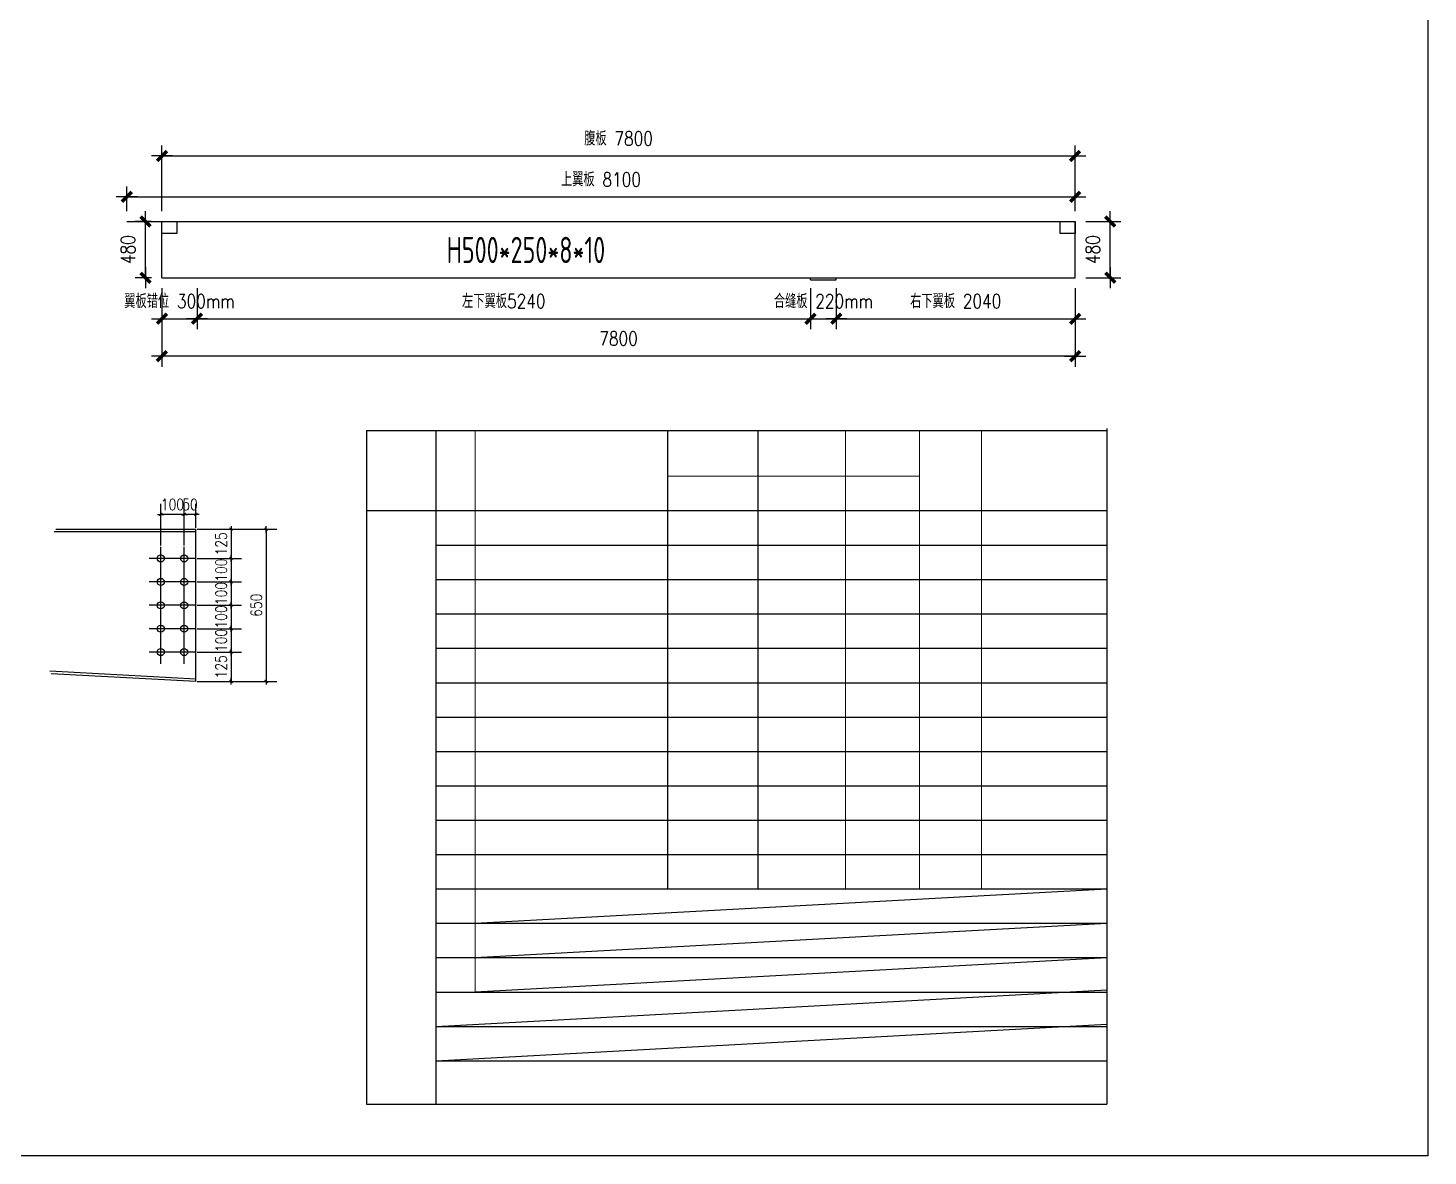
# Model space of a CAD drawing. Header units: millimetres. Extents: x 2287919 to 2522484, y -1845182 to -1736911.
# Drawn here: x 2492706 to 2504664, y -1838112 to -1828477 of the extents above; entities that cross this region are included whole.
import ezdxf

# ---------------------------------------------------------------- set-up
doc = ezdxf.new("R2010")
doc.units = ezdxf.units.MM
doc.header["$LTSCALE"] = 1000
doc.header["$PDMODE"] = 34
doc.layers.add('钢架', color=7, linetype='Continuous', lineweight=25)
doc.styles.add('DIM_FONT', font='simplex.shx', dxfattribs={"width": 0.8, "bigfont": 'hztxt.shx'})
doc.styles.add('TSSD_Label', font='Tssdeng.shx', dxfattribs={"width": 0.7, "bigfont": 'hztxt.shx'})
doc.dimstyles.new('WGH(1)', dxfattribs={"dimscale": 1.2, "dimtxt": 100, "dimasz": 0.5, "dimexe": 75, "dimexo": 75, "dimgap": 75, "dimtad": 1, "dimdec": 0, "dimzin": 0, "dimdsep": 46, "dimtxsty": 'DIM_FONT', "dimblk1": '_DIMX', "dimblk2": '_DIMX', "dimsah": 1, "dimcen": 0.09, "dimclrd": 3, "dimclre": 3, "dimclrt": 7, "dimadec": 0, "dimazin": 0, "dimtfac": 1, "dimtdec": 0, "dimtix": 1, "dimtmove": 2, "dimatfit": 3, "dimldrblk": '_DIMX', "dimfxl": 1, "dimtolj": 1, "dimtzin": 0, "dimarcsym": 0})

# ---------------------------------------------------------------- blocks, each defined once
blk = doc.blocks.new('_DIMX')
blk.add_line((-150, 0), (150, 0))
at = {"const_width": 50}
blk.add_lwpolyline([(-70, -70), (70, 70)], dxfattribs=at)
blk = doc.blocks.new('*D1370')
at = {"color": 3, "lineweight": -2}
for p, q in [((2493850, -1830040), (2493850, -1829480)), ((2501650, -1830040), (2501650, -1829480)), ((2493850.6, -1829570), (2501649.4, -1829570))]:
    blk.add_line(p, q, dxfattribs=at)
at = {"layer": 'Defpoints', "color": 0}
for p in [(2501650, -1829570), (2493850, -1830130), (2501650, -1830130)]:
    blk.add_point(p, dxfattribs=at)
at = {"color": 3, "lineweight": -2, "xscale": 0.6, "yscale": 0.6, "zscale": 0.6, "rotation": 180}
blk.add_blockref('_DIMX', (2493850, -1829570), dxfattribs=at)
at = {"color": 3, "lineweight": -2, "xscale": 0.6, "yscale": 0.6, "zscale": 0.6}
blk.add_blockref('_DIMX', (2501650, -1829570), dxfattribs=at)
at = {"color": 7, "insert": (2497750, -1829420), "char_height": 120, "attachment_point": 5, "style": 'DIM_FONT'}
blk.add_mtext('\\A1;腹板 7800', dxfattribs=at)
blk = doc.blocks.new('*D1371')
at = {"color": 3, "lineweight": -2}
for p, q in [((2493550, -1830040), (2493550, -1829830)), ((2493550.6, -1829920), (2501649.4, -1829920)), ((2501650, -1830040), (2501650, -1829830))]:
    blk.add_line(p, q, dxfattribs=at)
at = {"layer": 'Defpoints', "color": 0}
for p in [(2501650, -1829920), (2493550, -1830130), (2501650, -1830130)]:
    blk.add_point(p, dxfattribs=at)
at = {"color": 3, "lineweight": -2, "xscale": 0.6, "yscale": 0.6, "zscale": 0.6, "rotation": 180}
blk.add_blockref('_DIMX', (2493550, -1829920), dxfattribs=at)
at = {"color": 3, "lineweight": -2, "xscale": 0.6, "yscale": 0.6, "zscale": 0.6}
blk.add_blockref('_DIMX', (2501650, -1829920), dxfattribs=at)
at = {"color": 7, "insert": (2497600, -1829770), "char_height": 120, "attachment_point": 5, "style": 'DIM_FONT'}
blk.add_mtext('\\A1;上翼板 8100', dxfattribs=at)
blk = doc.blocks.new('*D1372')
at = {"color": 3, "lineweight": -2}
for p, q in [((2493850, -1830700), (2493850, -1831050)), ((2494150, -1830700), (2494150, -1831050)), ((2493849.4, -1830960), (2493848.8, -1830960)), ((2493850, -1830960), (2494150, -1830960)), ((2494150.6, -1830960), (2494151.2, -1830960))]:
    blk.add_line(p, q, dxfattribs=at)
at = {"layer": 'Defpoints', "color": 0}
for p in [(2493850, -1830610), (2494150, -1830610), (2494150, -1830960)]:
    blk.add_point(p, dxfattribs=at)
at = {"color": 3, "lineweight": -2, "xscale": 0.6, "yscale": 0.6, "zscale": 0.6}
blk.add_blockref('_DIMX', (2493850, -1830960), dxfattribs=at)
at = {"color": 3, "lineweight": -2, "xscale": 0.6, "yscale": 0.6, "zscale": 0.6, "rotation": 180}
blk.add_blockref('_DIMX', (2494150, -1830960), dxfattribs=at)
at = {"color": 7, "insert": (2494000, -1830810), "char_height": 120, "attachment_point": 5, "style": 'DIM_FONT'}
blk.add_mtext('\\A1;翼板错位 300mm', dxfattribs=at)
blk = doc.blocks.new('*D1373')
at = {"color": 3, "lineweight": -2}
for p, q in [((2494150, -1830700), (2494150, -1831050)), ((2499390, -1830700), (2499390, -1831050)), ((2494150.6, -1830960), (2499389.4, -1830960))]:
    blk.add_line(p, q, dxfattribs=at)
at = {"layer": 'Defpoints', "color": 0}
for p in [(2494150, -1830610), (2499390, -1830610), (2499390, -1830960)]:
    blk.add_point(p, dxfattribs=at)
at = {"color": 3, "lineweight": -2, "xscale": 0.6, "yscale": 0.6, "zscale": 0.6, "rotation": 180}
blk.add_blockref('_DIMX', (2494150, -1830960), dxfattribs=at)
at = {"color": 3, "lineweight": -2, "xscale": 0.6, "yscale": 0.6, "zscale": 0.6}
blk.add_blockref('_DIMX', (2499390, -1830960), dxfattribs=at)
at = {"color": 7, "insert": (2496770, -1830810), "char_height": 120, "attachment_point": 5, "style": 'DIM_FONT'}
blk.add_mtext('\\A1;左下翼板5240', dxfattribs=at)
blk = doc.blocks.new('*D1374')
at = {"color": 3, "lineweight": -2}
for p, q in [((2499390, -1830700), (2499390, -1831050)), ((2499610, -1830700), (2499610, -1831050)), ((2499389.4, -1830960), (2499388.8, -1830960)), ((2499390, -1830960), (2499610, -1830960)), ((2499610.6, -1830960), (2499611.2, -1830960))]:
    blk.add_line(p, q, dxfattribs=at)
at = {"layer": 'Defpoints', "color": 0}
for p in [(2499390, -1830610), (2499610, -1830610), (2499610, -1830960)]:
    blk.add_point(p, dxfattribs=at)
at = {"color": 3, "lineweight": -2, "xscale": 0.6, "yscale": 0.6, "zscale": 0.6}
blk.add_blockref('_DIMX', (2499390, -1830960), dxfattribs=at)
at = {"color": 3, "lineweight": -2, "xscale": 0.6, "yscale": 0.6, "zscale": 0.6, "rotation": 180}
blk.add_blockref('_DIMX', (2499610, -1830960), dxfattribs=at)
at = {"color": 7, "insert": (2499500, -1830810), "char_height": 120, "attachment_point": 5, "style": 'DIM_FONT'}
blk.add_mtext('\\A1;合缝板 220mm', dxfattribs=at)
blk = doc.blocks.new('*D1375')
at = {"color": 3, "lineweight": -2}
for p, q in [((2499610, -1830700), (2499610, -1831050)), ((2501650, -1830700), (2501650, -1831050)), ((2499610.6, -1830960), (2501649.4, -1830960))]:
    blk.add_line(p, q, dxfattribs=at)
at = {"layer": 'Defpoints', "color": 0}
for p in [(2499610, -1830610), (2501650, -1830610), (2501650, -1830960)]:
    blk.add_point(p, dxfattribs=at)
at = {"color": 3, "lineweight": -2, "xscale": 0.6, "yscale": 0.6, "zscale": 0.6, "rotation": 180}
blk.add_blockref('_DIMX', (2499610, -1830960), dxfattribs=at)
at = {"color": 3, "lineweight": -2, "xscale": 0.6, "yscale": 0.6, "zscale": 0.6}
blk.add_blockref('_DIMX', (2501650, -1830960), dxfattribs=at)
at = {"color": 7, "insert": (2500630, -1830810), "char_height": 120, "attachment_point": 5, "style": 'DIM_FONT'}
blk.add_mtext('\\A1;右下翼板 2040', dxfattribs=at)
blk = doc.blocks.new('*D1376')
at = {"color": 3, "lineweight": -2}
for p, q in [((2493760, -1830130), (2493620, -1830130)), ((2493710, -1830609.4), (2493710, -1830130.6)), ((2493760, -1830610), (2493620, -1830610))]:
    blk.add_line(p, q, dxfattribs=at)
at = {"layer": 'Defpoints', "color": 0}
for p in [(2493710, -1830130), (2493850, -1830130), (2493850, -1830610)]:
    blk.add_point(p, dxfattribs=at)
at = {"color": 3, "lineweight": -2, "xscale": 0.6, "yscale": 0.6, "zscale": 0.6}
for p, rotation in [((2493710, -1830130), 90), ((2493710, -1830610), 270)]:
    blk.add_blockref('_DIMX', p, dxfattribs=dict(at, rotation=rotation))
at = {"color": 7, "insert": (2493560, -1830370), "char_height": 120, "attachment_point": 5, "rotation": 90, "style": 'DIM_FONT'}
blk.add_mtext('\\A1;480', dxfattribs=at)
blk = doc.blocks.new('*D1377')
at = {"color": 3, "lineweight": -2}
for p, q in [((2501740, -1830130), (2502040, -1830130)), ((2501950, -1830609.4), (2501950, -1830130.6)), ((2501740, -1830610), (2502040, -1830610))]:
    blk.add_line(p, q, dxfattribs=at)
at = {"layer": 'Defpoints', "color": 0}
for p in [(2501650, -1830130), (2501950, -1830130), (2501650, -1830610)]:
    blk.add_point(p, dxfattribs=at)
at = {"color": 3, "lineweight": -2, "xscale": 0.6, "yscale": 0.6, "zscale": 0.6}
for p, rotation in [((2501950, -1830130), 90), ((2501950, -1830610), 270)]:
    blk.add_blockref('_DIMX', p, dxfattribs=dict(at, rotation=rotation))
at = {"color": 7, "insert": (2501800, -1830370), "char_height": 120, "attachment_point": 5, "rotation": 90, "style": 'DIM_FONT'}
blk.add_mtext('\\A1;480', dxfattribs=at)
blk = doc.blocks.new('*D1378')
at = {"color": 3, "lineweight": -2}
for p, q in [((2493850, -1830700), (2493850, -1831370)), ((2501650, -1830700), (2501650, -1831370)), ((2501649.4, -1831280), (2493850.6, -1831280))]:
    blk.add_line(p, q, dxfattribs=at)
at = {"layer": 'Defpoints', "color": 0}
for p in [(2493850, -1830610), (2501650, -1830610), (2493850, -1831280)]:
    blk.add_point(p, dxfattribs=at)
at = {"color": 3, "lineweight": -2, "xscale": 0.6, "yscale": 0.6, "zscale": 0.6}
for p, rotation in [((2493850, -1831280), 180.0000000000034), ((2501650, -1831280), 3.437250484239485e-12)]:
    blk.add_blockref('_DIMX', p, dxfattribs=dict(at, rotation=rotation))
at = {"color": 7, "insert": (2497750, -1831130), "char_height": 120, "attachment_point": 5, "style": 'DIM_FONT'}
blk.add_mtext('\\A1;7800', dxfattribs=at)
blk = doc.blocks.new('*D1410')
at = {"color": 3, "lineweight": -2}
for p, q in [((2494040, -1832896), (2494040, -1832541)), ((2494140, -1832746), (2494140, -1832541)), ((2494040, -1832631), (2494040, -1832631)), ((2494140, -1832631), (2494040, -1832631)), ((2494140, -1832631), (2494140, -1832631))]:
    blk.add_line(p, q, dxfattribs=at)
at = {"layer": 'Defpoints', "color": 0}
for p in [(2494040, -1832631), (2494140, -1832758), (2494040, -1832908)]:
    blk.add_point(p, dxfattribs=at)
at = {"color": 3, "lineweight": -2, "xscale": 0.18, "yscale": 0.18, "zscale": 0.18}
blk.add_blockref('_DIMX', (2494040, -1832631), dxfattribs=at)
at = {"color": 3, "lineweight": -2, "xscale": 0.18, "yscale": 0.18, "zscale": 0.18, "rotation": 180}
blk.add_blockref('_DIMX', (2494140, -1832631), dxfattribs=at)
at = {"color": 7, "insert": (2494090, -1832547), "char_height": 96, "attachment_point": 5, "style": 'DIM_FONT'}
blk.add_mtext('\\A1;50', dxfattribs=at)
blk = doc.blocks.new('*D1411')
at = {"color": 3, "lineweight": -2}
for p, q in [((2493840, -1832896), (2493840, -1832541)), ((2494040, -1832896), (2494040, -1832541)), ((2493840, -1832631), (2493840, -1832631)), ((2494040, -1832631), (2493840, -1832631)), ((2494040, -1832631), (2494040, -1832631))]:
    blk.add_line(p, q, dxfattribs=at)
at = {"layer": 'Defpoints', "color": 0}
for p in [(2493840, -1832631), (2493840, -1832908), (2494040, -1832908)]:
    blk.add_point(p, dxfattribs=at)
at = {"color": 3, "lineweight": -2, "xscale": 0.18, "yscale": 0.18, "zscale": 0.18}
blk.add_blockref('_DIMX', (2493840, -1832631), dxfattribs=at)
at = {"color": 3, "lineweight": -2, "xscale": 0.18, "yscale": 0.18, "zscale": 0.18, "rotation": 180}
blk.add_blockref('_DIMX', (2494040, -1832631), dxfattribs=at)
at = {"color": 7, "insert": (2493940, -1832547), "char_height": 96, "attachment_point": 5, "style": 'DIM_FONT'}
blk.add_mtext('\\A1;100', dxfattribs=at)
blk = doc.blocks.new('*D1412')
at = {"color": 3, "lineweight": -2}
for p, q in [((2494152, -1832757.9729), (2494530, -1832757.9729)), ((2494440, -1832757.7929), (2494440, -1832757.6129)), ((2494440, -1832757.9729), (2494440, -1833007.9729)), ((2494152, -1833007.9729), (2494530, -1833007.9729)), ((2494440, -1833008.1529), (2494440, -1833008.3329))]:
    blk.add_line(p, q, dxfattribs=at)
at = {"layer": 'Defpoints', "color": 0}
for p in [(2494140, -1832757.9729), (2494140, -1833007.9729), (2494440, -1833007.9729)]:
    blk.add_point(p, dxfattribs=at)
at = {"color": 3, "lineweight": -2, "xscale": 0.18, "yscale": 0.18, "zscale": 0.18}
for p, rotation in [((2494440, -1832757.9729), 270), ((2494440, -1833007.9729), 90)]:
    blk.add_blockref('_DIMX', p, dxfattribs=dict(at, rotation=rotation))
at = {"color": 7, "insert": (2494356, -1832882.9729), "char_height": 96, "attachment_point": 5, "rotation": 90, "style": 'DIM_FONT'}
blk.add_mtext('\\A1;125', dxfattribs=at)
blk = doc.blocks.new('*D1413')
at = {"color": 3, "lineweight": -2}
for p, q in [((2494152, -1833007.9729), (2494530, -1833007.9729)), ((2494440, -1833007.7929), (2494440, -1833007.6129)), ((2494440, -1833007.9729), (2494440, -1833207.9729)), ((2494152, -1833207.9729), (2494530, -1833207.9729)), ((2494440, -1833208.1529), (2494440, -1833208.3329))]:
    blk.add_line(p, q, dxfattribs=at)
at = {"layer": 'Defpoints', "color": 0}
for p in [(2494140, -1833007.9729), (2494140, -1833207.9729), (2494440, -1833207.9729)]:
    blk.add_point(p, dxfattribs=at)
at = {"color": 3, "lineweight": -2, "xscale": 0.18, "yscale": 0.18, "zscale": 0.18}
for p, rotation in [((2494440, -1833007.9729), 270), ((2494440, -1833207.9729), 90)]:
    blk.add_blockref('_DIMX', p, dxfattribs=dict(at, rotation=rotation))
at = {"color": 7, "insert": (2494356, -1833107.9729), "char_height": 96, "attachment_point": 5, "rotation": 90, "style": 'DIM_FONT'}
blk.add_mtext('\\A1;100', dxfattribs=at)
blk = doc.blocks.new('*D1414')
at = {"color": 3, "lineweight": -2}
for p, q in [((2494152, -1833207.9729), (2494530, -1833207.9729)), ((2494440, -1833207.7929), (2494440, -1833207.6129)), ((2494440, -1833207.9729), (2494440, -1833407.9729)), ((2494152, -1833407.9729), (2494530, -1833407.9729)), ((2494440, -1833408.1529), (2494440, -1833408.3329))]:
    blk.add_line(p, q, dxfattribs=at)
at = {"layer": 'Defpoints', "color": 0}
for p in [(2494140, -1833207.9729), (2494140, -1833407.9729), (2494440, -1833407.9729)]:
    blk.add_point(p, dxfattribs=at)
at = {"color": 3, "lineweight": -2, "xscale": 0.18, "yscale": 0.18, "zscale": 0.18}
for p, rotation in [((2494440, -1833207.9729), 270), ((2494440, -1833407.9729), 90)]:
    blk.add_blockref('_DIMX', p, dxfattribs=dict(at, rotation=rotation))
at = {"color": 7, "insert": (2494356, -1833307.9729), "char_height": 96, "attachment_point": 5, "rotation": 90, "style": 'DIM_FONT'}
blk.add_mtext('\\A1;100', dxfattribs=at)
blk = doc.blocks.new('*D1415')
at = {"color": 3, "lineweight": -2}
for p, q in [((2494152, -1833407.9729), (2494530, -1833407.9729)), ((2494440, -1833407.7929), (2494440, -1833407.6129)), ((2494440, -1833407.9729), (2494440, -1833607.9729)), ((2494152, -1833607.9729), (2494530, -1833607.9729)), ((2494440, -1833608.1529), (2494440, -1833608.3329))]:
    blk.add_line(p, q, dxfattribs=at)
at = {"layer": 'Defpoints', "color": 0}
for p in [(2494140, -1833407.9729), (2494140, -1833607.9729), (2494440, -1833607.9729)]:
    blk.add_point(p, dxfattribs=at)
at = {"color": 3, "lineweight": -2, "xscale": 0.18, "yscale": 0.18, "zscale": 0.18}
for p, rotation in [((2494440, -1833407.9729), 270), ((2494440, -1833607.9729), 90)]:
    blk.add_blockref('_DIMX', p, dxfattribs=dict(at, rotation=rotation))
at = {"color": 7, "insert": (2494356, -1833507.9729), "char_height": 96, "attachment_point": 5, "rotation": 90, "style": 'DIM_FONT'}
blk.add_mtext('\\A1;100', dxfattribs=at)
blk = doc.blocks.new('*D1416')
at = {"color": 3, "lineweight": -2}
for p, q in [((2494152, -1833607.9729), (2494530, -1833607.9729)), ((2494440, -1833607.7929), (2494440, -1833607.6129)), ((2494440, -1833607.9729), (2494440, -1833807.9729)), ((2494152, -1833807.9729), (2494530, -1833807.9729)), ((2494440, -1833808.1529), (2494440, -1833808.3329))]:
    blk.add_line(p, q, dxfattribs=at)
at = {"layer": 'Defpoints', "color": 0}
for p in [(2494140, -1833607.9729), (2494140, -1833807.9729), (2494440, -1833807.9729)]:
    blk.add_point(p, dxfattribs=at)
at = {"color": 3, "lineweight": -2, "xscale": 0.18, "yscale": 0.18, "zscale": 0.18}
for p, rotation in [((2494440, -1833607.9729), 270), ((2494440, -1833807.9729), 90)]:
    blk.add_blockref('_DIMX', p, dxfattribs=dict(at, rotation=rotation))
at = {"color": 7, "insert": (2494356, -1833707.9729), "char_height": 96, "attachment_point": 5, "rotation": 90, "style": 'DIM_FONT'}
blk.add_mtext('\\A1;100', dxfattribs=at)
blk = doc.blocks.new('*D1417')
at = {"color": 3, "lineweight": -2}
for p, q in [((2494152, -1833807.9729), (2494530, -1833807.9729)), ((2494440, -1833807.7929), (2494440, -1833807.6129)), ((2494440, -1833807.9729), (2494440, -1834057.9729)), ((2494152, -1834057.9729), (2494530, -1834057.9729)), ((2494440, -1834058.1529), (2494440, -1834058.3329))]:
    blk.add_line(p, q, dxfattribs=at)
at = {"layer": 'Defpoints', "color": 0}
for p in [(2494140, -1833807.9729), (2494140, -1834057.9729), (2494440, -1834057.9729)]:
    blk.add_point(p, dxfattribs=at)
at = {"color": 3, "lineweight": -2, "xscale": 0.18, "yscale": 0.18, "zscale": 0.18}
for p, rotation in [((2494440, -1833807.9729), 270), ((2494440, -1834057.9729), 90)]:
    blk.add_blockref('_DIMX', p, dxfattribs=dict(at, rotation=rotation))
at = {"color": 7, "insert": (2494356, -1833932.9729), "char_height": 96, "attachment_point": 5, "rotation": 90, "style": 'DIM_FONT'}
blk.add_mtext('\\A1;125', dxfattribs=at)
blk = doc.blocks.new('*D1418')
at = {"color": 3, "lineweight": -2}
for p, q in [((2494152, -1832757.9729), (2494830, -1832757.9729)), ((2494740, -1832758.1529), (2494740, -1834057.7929)), ((2494152, -1834057.9729), (2494830, -1834057.9729))]:
    blk.add_line(p, q, dxfattribs=at)
at = {"layer": 'Defpoints', "color": 0}
for p in [(2494140, -1832757.9729), (2494140, -1834057.9729), (2494740, -1834057.9729)]:
    blk.add_point(p, dxfattribs=at)
at = {"color": 3, "lineweight": -2, "xscale": 0.18, "yscale": 0.18, "zscale": 0.18}
for p, rotation in [((2494740, -1832757.9729), 90), ((2494740, -1834057.9729), 270)]:
    blk.add_blockref('_DIMX', p, dxfattribs=dict(at, rotation=rotation))
at = {"color": 7, "insert": (2494656, -1833407.9729), "char_height": 96, "attachment_point": 5, "rotation": 90, "style": 'DIM_FONT'}
blk.add_mtext('\\A1;650', dxfattribs=at)

msp = doc.modelspace()

# ---------------------------------------------------------------- linework, layer by layer
for p, q in [((2493550, -1830130), (2501650, -1830130)), ((2493850, -1830610), (2493850, -1830130)), ((2501650, -1830610), (2501650, -1830130)), ((2493850, -1830610), (2501650, -1830610)), ((2499390, -1830628), (2499390, -1830610)), ((2499610, -1830628), (2499610, -1830610)), ((2495596.9, -1831914.5), (2501920, -1831914.5)), ((2498166.8, -1831914.5), (2498166.8, -1835830.6)), ((2498939.7, -1831914.5), (2498939.7, -1835830.6)), ((2501920, -1831896.4), (2501920, -1837670)), ((2495596.9, -1832598), (2501920, -1832598)), ((2492929.9, -1832778), (2494140, -1832778)), ((2492942.7, -1832758), (2494140, -1832758)), ((2494140, -1834058), (2494140, -1832758)), ((2494140, -1834058), (2494140, -1832758)), ((2493840, -1833908), (2493840, -1832908)), ((2494040, -1833908), (2494040, -1832908)), ((2496193.2, -1832894.6), (2501920, -1832894.6)), ((2494140, -1833008), (2493740, -1833008)), ((2494140, -1833208), (2493740, -1833208)), ((2496193.2, -1833188.2), (2501920, -1833188.2)), ((2494140, -1833408), (2493740, -1833408)), ((2496193.2, -1833481.8), (2501920, -1833481.8)), ((2494140, -1833608), (2493740, -1833608)), ((2494140, -1833808), (2493740, -1833808)), ((2496193.2, -1833775.4), (2501920, -1833775.4)), ((2494140, -1834037.9), (2492891.4, -1833971.5)), ((2494140, -1834058), (2492902.7, -1833992.2)), ((2496193.2, -1834069), (2501920, -1834069)), ((2496193.2, -1834362.6), (2501920, -1834362.6)), ((2496193.2, -1834656.2), (2501920, -1834656.2)), ((2496193.2, -1834949.8), (2501920, -1834949.8)), ((2496193.2, -1835243.4), (2501920, -1835243.4)), ((2496193.2, -1835537), (2501920, -1835537)), ((2496193.2, -1835830.6), (2501920, -1835830.6)), ((2496526, -1836123.8), (2501920, -1835830.6)), ((2496193.2, -1836124.2), (2501920, -1836124.2)), ((2496526, -1836417.4), (2501920, -1836124.2)), ((2496193.2, -1836417.8), (2501920, -1836417.8)), ((2496526, -1836711), (2501920, -1836417.8)), ((2496193.2, -1837004.8), (2501920, -1836692.9)), ((2496193.2, -1836711.4), (2501920, -1836711.4)), ((2496193.2, -1837298.6), (2501920, -1836986.6)), ((2496193.2, -1837005), (2501920, -1837005)), ((2496193.2, -1837298.6), (2501920, -1837298.6)), ((2495596.9, -1837670), (2501920, -1837670))]:
    msp.add_line(p, q)
at = {"color": 1}
for p, q in [((2493850, -1830610), (2494150, -1830610)), ((2495596.9, -1831914.5), (2495596.9, -1837670)), ((2496193.2, -1837670), (2496193.2, -1831914.5))]:
    msp.add_line(p, q, dxfattribs=at)
at = {"color": 2}
msp.add_line((2499390, -1830628), (2499610, -1830628), dxfattribs=at)
for points in [[(2486843.9, -1825512), (2504663.9, -1825512), (2504663.9, -1838112), (2486843.9, -1838112)], [(2493850, -1830130), (2493977.6, -1830130), (2493977.6, -1830233.4), (2493850, -1830233.4)], [(2501522.4, -1830130), (2501650, -1830130), (2501650, -1830233.4), (2501522.4, -1830233.4)]]:
    msp.add_lwpolyline(points, close=True)
for centre in [(2493840, -1833008), (2494040, -1833008), (2493840, -1833208), (2494040, -1833208), (2493840, -1833408), (2494040, -1833408), (2493840, -1833608), (2494040, -1833608), (2493840, -1833808), (2494040, -1833808)]:
    msp.add_circle(centre, 30)
at = {"layer": '钢架', "lineweight": 13}
for p, q in [((2496526, -1831914.5), (2496526, -1836711)), ((2499687.2, -1831914.5), (2499687.2, -1835830.6)), ((2500320.8, -1831914.5), (2500320.8, -1835830.6)), ((2500849, -1831914.5), (2500849, -1835830.6)), ((2498166.8, -1832305.1), (2500320.8, -1832305.1)), ((2495596.9, -1832598), (2496193.2, -1832596.3))]:
    msp.add_line(p, q, dxfattribs=at)

# ---------------------------------------------------------------- texts
at = {"color": 0, "style": 'TSSD_Label', "width": 0.7}
msp.add_text('H500*250*8*10', height=224.347, dxfattribs=at).set_placement((2496282.2, -1830485.1))

# ---------------------------------------------------------------- dimensions: what is measured, and where the dimension line sits
at = {"color": 1}
for base, p1, p2, text, picture, middle in [((2501650, -1829570), (2493850, -1830130), (2501650, -1830130), '腹板 7800', '*D1370', (2497750, -1829420)), ((2494150, -1830960), (2493850, -1830610), (2494150, -1830610), '翼板错位 300mm', '*D1372', (2494000, -1830810)), ((2499390, -1830960), (2494150, -1830610), (2499390, -1830610), '左下翼板5240', '*D1373', (2496770, -1830810)), ((2499610, -1830960), (2499390, -1830610), (2499610, -1830610), '合缝板 220mm', '*D1374', (2499500, -1830810)), ((2501650, -1830960), (2499610, -1830610), (2501650, -1830610), '右下翼板 2040', '*D1375', (2500630, -1830810))]:
    dim = msp.add_linear_dim(base=base, p1=p1, p2=p2, text=text, dimstyle='WGH(1)', dxfattribs=at)
    dim.commit()
    dim.dimension.update_dxf_attribs({"geometry": picture, "text_midpoint": middle})
dim = msp.add_aligned_dim(p1=(2493550, -1830130), p2=(2501650, -1830130), distance=210, text='上翼板 8100', dimstyle='WGH(1)', dxfattribs=at)
dim.commit()
dim.dimension.update_dxf_attribs({"geometry": '*D1371', "text_midpoint": (2497600, -1829770)})
for p1, p2, distance, picture, middle in [((2493850, -1830610), (2493850, -1830130), 140, '*D1376', (2493560, -1830370)), ((2501650, -1830610), (2501650, -1830130), -300, '*D1377', (2501800, -1830370)), ((2501650, -1830610), (2493850, -1830610), 670, '*D1378', (2497750, -1831130))]:
    dim = msp.add_aligned_dim(p1=p1, p2=p2, distance=distance, dimstyle='WGH(1)', dxfattribs=at)
    dim.commit()
    dim.dimension.update_dxf_attribs({"geometry": picture, "text_midpoint": middle})
for base, p1, p2, picture, middle in [((2493840, -1832631), (2494040, -1832908), (2493840, -1832908), '*D1411', (2493940, -1832547)), ((2494040, -1832631), (2494140, -1832758), (2494040, -1832908), '*D1410', (2494090, -1832547))]:
    dim = msp.add_linear_dim(base=base, p1=p1, p2=p2, dimstyle='WGH(1)', override={"dimtxt": 80, "dimasz": 0.15, "dimexo": 10, "dimgap": 30, "dimlfac": 0.5}, dxfattribs=at)
    dim.commit()
    dim.dimension.update_dxf_attribs({"geometry": picture, "text_midpoint": middle})
for base, p1, p2, picture, middle in [((2494440, -1833008), (2494140, -1832758), (2494140, -1833008), '*D1412', (2494356, -1832883)), ((2494440, -1833208), (2494140, -1833008), (2494140, -1833208), '*D1413', (2494356, -1833108)), ((2494440, -1833408), (2494140, -1833208), (2494140, -1833408), '*D1414', (2494356, -1833308)), ((2494440, -1833608), (2494140, -1833408), (2494140, -1833608), '*D1415', (2494356, -1833508)), ((2494440, -1833808), (2494140, -1833608), (2494140, -1833808), '*D1416', (2494356, -1833708)), ((2494440, -1834058), (2494140, -1833808), (2494140, -1834058), '*D1417', (2494356, -1833933))]:
    dim = msp.add_linear_dim(base=base, p1=p1, p2=p2, angle=90, dimstyle='WGH(1)', override={"dimtxt": 80, "dimasz": 0.15, "dimexo": 10, "dimgap": 30, "dimlfac": 0.5}, dxfattribs=at)
    dim.commit()
    dim.dimension.update_dxf_attribs({"geometry": picture, "text_midpoint": middle})
dim = msp.add_aligned_dim(p1=(2494140, -1832758), p2=(2494140, -1834058), distance=600, dimstyle='WGH(1)', override={"dimtxt": 80, "dimasz": 0.15, "dimexo": 10, "dimgap": 30, "dimlfac": 0.5}, dxfattribs=at)
dim.commit()
dim.dimension.update_dxf_attribs({"geometry": '*D1418', "text_midpoint": (2494656, -1833408)})

doc.saveas('drawing.dxf')
